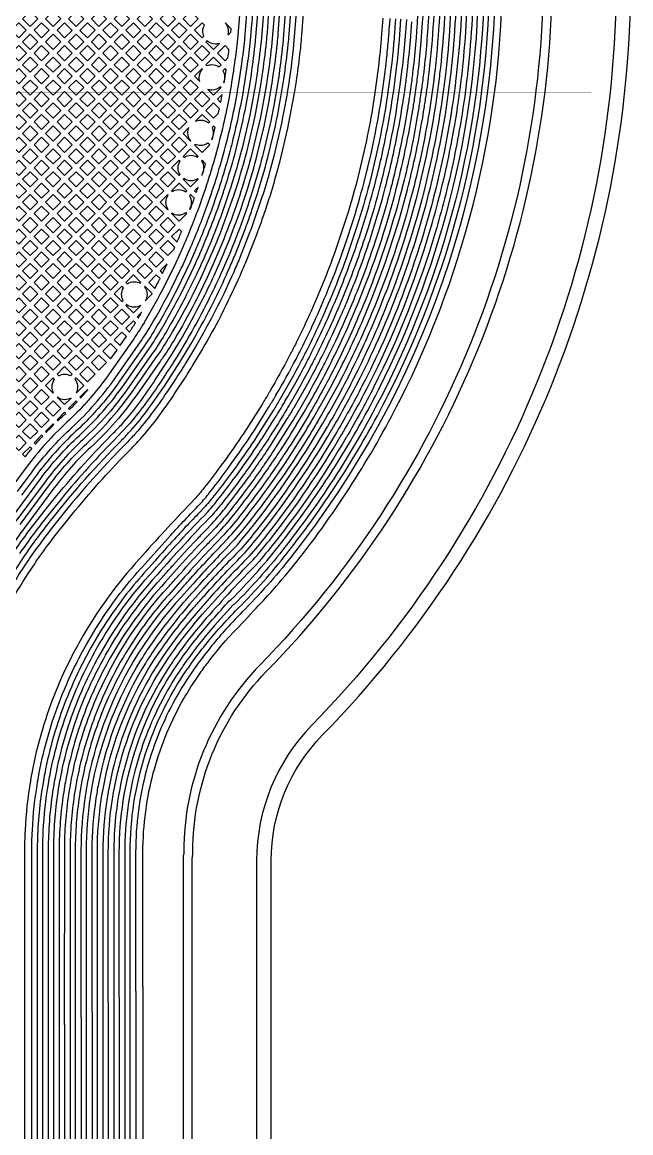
# Model space of a CAD drawing. Extents: x 726 to 4465, y 139 to 737.
# Drawn here: x 3907.28 to 3915.77, y 359.34 to 374.83 of the extents above; entities that cross this region are included whole.
import ezdxf

# ---------------------------------------------------------------- set-up
doc = ezdxf.new("R2010")
doc.units = 0
for name, color, linetype in [('bak_bak_ttr1-bcq6716', 11, 'Continuous'), ('bak_outline', 11, 'Continuous'), ('quyukuang', 9, 'Continuous')]:
    doc.layers.add(name, color=color, linetype=linetype)

msp = doc.modelspace()

# ---------------------------------------------------------------- linework, layer by layer
at = {"layer": 'bak_bak_ttr1-bcq6716'}
for p, q in [((3909.681, 374.079), (3909.756, 374.004)), ((3910.067, 373.825), (3910.001, 373.759)), ((3910.001, 373.759), (3910.046, 373.714)), ((3909.603, 373.362), (3909.521, 373.28)), ((3909.92, 373.201), (3909.928, 373.193)), ((3909.733, 372.532), (3909.681, 372.481)), ((3909.681, 372.481), (3909.706, 372.455)), ((3909.361, 371.841), (3909.438, 371.764)), ((3909.3, 371.46), (3909.202, 371.362)), ((3909.236, 371.328), (3909.3, 371.46)), ((3909.202, 371.362), (3909.236, 371.328)), ((3909.042, 371.202), (3909.128, 371.116)), ((3908.946, 370.786), (3908.882, 370.722)), ((3908.882, 370.722), (3908.899, 370.706)), ((3908.722, 370.562), (3908.775, 370.509))]:
    msp.add_line(p, q, dxfattribs=at)
for points in [[(3897.355, 342.02), (3897.355, 363.551, -0.202307), (3901.857, 374.221, 0.202316), (3902.371, 375.441), (3902.371, 380.941, 0.202311), (3901.857, 382.161, -0.202307), (3897.355, 392.831), (3897.355, 423.84, -0.414216), (3898.151, 424.636), (3909.751, 424.636, -0.414216), (3910.548, 423.84), (3910.548, 393.246, 0.196007), (3911.319, 391.356, -0.196002), (3915.564, 380.941), (3915.564, 375.441, -0.196002), (3911.319, 365.026, 0.196006), (3910.548, 363.136), (3910.548, 342.02, -0.414217), (3909.751, 341.223), (3898.151, 341.223, -0.414217)], [(3909.681, 374.719), (3909.787, 374.613), (3909.811, 374.636, -0.097352), (3909.798, 374.704, -0.128775), (3909.821, 374.791), (3909.787, 374.824)], [(3910.001, 374.399), (3910.107, 374.293), (3910.147, 374.333, 0.002765), (3910.162, 374.45), (3910.107, 374.505)], [(3909.841, 374.239), (3909.854, 374.226, -0.101207), (3909.924, 374.24, -0.149417), (3910.024, 374.21), (3910.053, 374.239), (3909.947, 374.345)], [(3909.866, 373.894), (3909.947, 373.813), (3910.053, 373.919), (3910.043, 373.93, -0.184495), (3909.924, 373.884, -0.083196)], [(3909.841, 373.6), (3909.947, 373.494), (3910.014, 373.561, 0.001855), (3910.028, 373.624), (3910.028, 373.624), (3910.028, 373.625), (3909.947, 373.705)], [(3909.693, 373.451, -0.105619), (3909.766, 373.467, -0.175079), (3909.879, 373.426), (3909.893, 373.44), (3909.787, 373.546)], [(3909.681, 373.12), (3909.787, 373.014), (3909.893, 373.12), (3909.869, 373.144, -0.155976), (3909.766, 373.111, -0.111026), (3909.69, 373.128)], [(3909.521, 372.96), (3909.535, 372.946, -0.143883), (3909.631, 372.975, -0.135419), (3909.722, 372.95), (3909.733, 372.96), (3909.627, 373.066)], [(3909.361, 372.8), (3909.467, 372.694), (3909.479, 372.706, -0.135416), (3909.453, 372.797, -0.142831), (3909.481, 372.892), (3909.467, 372.906)], [(3909.521, 372.641), (3909.627, 372.535), (3909.733, 372.641), (3909.727, 372.647, -0.142832), (3909.631, 372.619, -0.151258), (3909.531, 372.65)], [(3909.361, 372.481), (3909.37, 372.472, -0.131965), (3909.459, 372.496, -0.148891), (3909.558, 372.466), (3909.573, 372.481), (3909.467, 372.587)], [(3909.201, 372.321), (3909.307, 372.215), (3909.312, 372.219, -0.148884), (3909.282, 372.318, -0.154665), (3909.314, 372.421), (3909.308, 372.427)], [(3909.361, 372.161), (3909.467, 372.055), (3909.573, 372.161), (3909.562, 372.173, -0.154667), (3909.459, 372.14, -0.137811), (3909.367, 372.166)], [(3909.202, 371.681), (3909.308, 371.575), (3909.393, 371.66, 0.000909), (3909.405, 371.689), (3909.308, 371.787)], [(3908.722, 371.202), (3908.743, 371.181, -0.147835), (3908.842, 371.211, -0.119681), (3908.923, 371.191), (3908.934, 371.202), (3908.828, 371.308)], [(3908.562, 371.042), (3908.668, 370.936), (3908.684, 370.951, -0.119671), (3908.664, 371.033, -0.138868), (3908.69, 371.126), (3908.668, 371.148)], [(3907.763, 369.923), (3907.787, 369.899, -0.125575), (3907.872, 369.921, -0.118871), (3907.953, 369.901), (3907.975, 369.923), (3907.869, 370.029)], [(3907.603, 369.763), (3907.709, 369.657), (3907.714, 369.662, -0.118871), (3907.694, 369.743, -0.160967), (3907.729, 369.849), (3907.709, 369.869)], [(3908.012, 369.853, -0.167502), (3908.05, 369.743, -0.12557), (3908.028, 369.658), (3908.029, 369.657), (3908.135, 369.763), (3908.029, 369.869)], [(3908.083, 369.603), (3908.094, 369.592, 0.007083), (3908.171, 369.679, -0.022383), (3908.174, 369.682, 0.001915), (3908.193, 369.705), (3908.189, 369.709)], [(3907.923, 369.443), (3907.938, 369.428, 0.00916), (3908.043, 369.536), (3908.029, 369.549)], [(3907.763, 369.284), (3907.774, 369.272, -0.004327), (3907.833, 369.328), (3907.833, 369.328, 0.004236), (3907.884, 369.375), (3907.869, 369.39)], [(3907.603, 369.124), (3907.615, 369.112, -0.008015), (3907.72, 369.219), (3907.709, 369.23)], [(3907.443, 368.964), (3907.463, 368.944, -0.008028), (3907.563, 369.057), (3907.549, 369.07)], [(3907.283, 368.804), (3907.319, 368.769, -0.00805), (3907.413, 368.886), (3907.389, 368.91)]]:
    msp.add_lwpolyline(points, format="xyb", close=True, dxfattribs=at)
for points in [[(3912.81, 375.568, -0.015152), (3912.788, 374.833, -0.004462), (3912.772, 374.617, -0.009465), (3912.772, 374.616), (3912.769, 374.57, -0.008556), (3912.728, 374.157, -0.004539), (3912.7, 373.939, -0.029095), (3912.699, 373.934, -0.002865), (3912.68, 373.797, -0.00279), (3912.652, 373.618, -0.013355), (3912.53, 372.981, -0.008858), (3912.432, 372.562, 0.005601), (3912.429, 372.553), (3912.417, 372.504, -0.013189), (3912.239, 371.889), (3912.198, 371.764, -0.017204), (3911.91, 370.98, -0.035785), (3911.907, 370.975, -0.014458), (3911.907, 370.973), (3911.77, 370.652, -0.012128), (3911.519, 370.119, -0.00332), (3911.435, 369.957, -0.012317), (3911.144, 369.43, -0.057104), (3911.14, 369.423, 0.008551), (3911.135, 369.415, -0.013947), (3911.135, 369.414, -0.003739), (3911.041, 369.257), (3910.813, 368.897, -0.012464), (3910.467, 368.397, -0.026287), (3910.464, 368.393), (3910.436, 368.356, -0.008284), (3910.191, 368.034, -0.019266), (3909.979, 367.784), (3909.767, 367.561, 0.006851), (3909.432, 367.199), (3909.274, 367.021, 0.057983), (3908.505, 365.963, 0.034321), (3908.172, 365.262, 0.046289), (3907.891, 364.294, 0.006482), (3907.869, 364.172, 0.036438), (3907.794, 363.381, 0.006071), (3907.792, 363.27, -0.016529), (3907.792, 363.268, 0.014228), (3907.792, 363.261), (3907.793, 345.302, 0.127034)], [(3907.869, 345.349), (3907.871, 360.843, -0.107133), (3907.868, 360.858), (3907.87, 363.382, -0.036344), (3907.945, 364.16, -0.006463), (3907.966, 364.279, -0.046301), (3908.243, 365.234, -0.092553), (3909.331, 366.97, -0.002778), (3909.463, 367.119), (3909.489, 367.148, -0.006863), (3909.823, 367.509, -0.002511), (3909.947, 367.639), (3910.035, 367.733, 0.019266), (3910.251, 367.986, 0.008333), (3910.499, 368.312, -0.017418), (3910.501, 368.314), (3910.53, 368.354, 0.012395), (3910.877, 368.855), (3910.884, 368.866, 0.008349), (3911.103, 369.213, -0.022964), (3911.105, 369.216, -0.0155), (3911.106, 369.218), (3911.212, 369.394, 0.014907), (3911.563, 370.037), (3911.587, 370.086, 0.019308), (3911.977, 370.945, -0.029001), (3911.979, 370.948, -0.017088), (3911.98, 370.951, 0.033121), (3912.491, 372.485), (3912.506, 372.544, 0.008845), (3912.605, 372.965, 0.013351), (3912.727, 373.606, 0.002791), (3912.755, 373.786, 0.002775), (3912.774, 373.92, -0.013007), (3912.774, 373.921, 0.01551), (3912.775, 373.928, 0.004533), (3912.803, 374.148, 0.008561), (3912.845, 374.564), (3912.864, 374.828, 0.015144), (3912.886, 375.568)], [(3912.962, 375.568, -0.01515), (3912.94, 374.823, -0.004407), (3912.924, 374.608, -0.0245), (3912.924, 374.604), (3912.921, 374.557, -0.008561), (3912.879, 374.139, -0.004529), (3912.851, 373.918, -0.012918), (3912.85, 373.909, -0.002764), (3912.83, 373.775, -0.002795), (3912.802, 373.593, -0.013351), (3912.68, 372.948, -0.008842), (3912.58, 372.525, -0.016832), (3912.579, 372.523, -0.021969), (3912.578, 372.52, 0.005393), (3912.577, 372.515), (3912.564, 372.466, -0.033121), (3912.051, 370.922, -0.030094), (3912.049, 370.918, -0.018103), (3912.048, 370.915), (3912.011, 370.826, -0.018448), (3911.631, 370.003, -0.014922), (3911.277, 369.355, -0.027769), (3911.275, 369.351), (3911.168, 369.173, -0.008609), (3910.941, 368.813, -0.012395), (3910.592, 368.309, -0.018167), (3910.59, 368.307, -0.021866), (3910.589, 368.305), (3910.56, 368.266, -0.008325), (3910.311, 367.939, -0.019252), (3910.091, 367.681), (3909.878, 367.456, 0.006858), (3909.545, 367.097), (3909.388, 366.919, 0.036274), (3908.891, 366.295, 0.056135), (3908.314, 365.206, 0.04628), (3908.041, 364.265, 0.006477), (3908.02, 364.147, 0.036417), (3907.946, 363.379, 0.006657), (3907.945, 363.261), (3907.945, 360.869, -0.089592), (3907.947, 360.855), (3907.945, 345.349, 0.115106)], [(3908.021, 345.394), (3908.023, 360.926, -0.092239), (3908.021, 360.94), (3908.023, 363.377, -0.036446), (3908.095, 364.135, -0.00649), (3908.116, 364.25, -0.046294), (3908.385, 365.178, -0.092642), (3909.445, 366.868, -0.0028), (3909.576, 367.017), (3909.602, 367.045, -0.009398), (3910.058, 367.534), (3910.147, 367.629, 0.019278), (3910.371, 367.892, 0.030507), (3911.237, 369.138, 0.004463), (3911.341, 369.313, 0.01522), (3911.704, 369.978), (3911.724, 370.017, 0.017329), (3912.081, 370.797), (3912.12, 370.891, 0.034218), (3912.651, 372.497, -0.023225), (3912.652, 372.5, -0.016107), (3912.653, 372.503, 0.008923), (3912.754, 372.932, 0.013353), (3912.878, 373.581, 0.002794), (3912.906, 373.764, 0.006777), (3912.951, 374.096), (3912.955, 374.129, 0.029136), (3913.039, 375.568)], [(3913.115, 375.568, -0.029822), (3913.026, 374.086, -0.010508), (3912.953, 373.569, -0.022269), (3912.727, 372.484, -0.023751), (3912.726, 372.48, -0.01662), (3912.725, 372.478, -0.036288), (3912.152, 370.767, -0.017329), (3911.792, 369.983), (3911.772, 369.943, -0.015223), (3911.406, 369.274, -0.004459), (3911.302, 369.099, -0.03051), (3910.431, 367.845, -0.019263), (3910.203, 367.578), (3910.113, 367.481, 0.009405), (3909.658, 366.994), (3909.501, 366.817, 0.092665), (3908.456, 365.151, 0.046294), (3908.19, 364.236, 0.006508), (3908.17, 364.122, 0.036471), (3908.099, 363.375, 0.006657), (3908.097, 363.261), (3908.097, 360.952, -0.092239), (3908.099, 360.938), (3908.098, 345.394, 0.100961)], [(3908.176, 345.459), (3908.176, 361.008, -0.087429), (3908.173, 361.021), (3908.175, 363.373, -0.036512), (3908.245, 364.11, -0.006499), (3908.265, 364.222, -0.091019), (3908.932, 365.93, -0.012225), (3908.937, 365.937, -0.016021), (3909.117, 366.208, -0.025319), (3909.559, 366.768, -0.002805), (3909.69, 366.915), (3909.715, 366.943, -0.011574), (3910.275, 367.537, 0.010288), (3910.49, 367.797, 0.034452), (3911.468, 369.229), (3911.471, 369.233, 0.01529), (3911.84, 369.909), (3911.86, 369.949, 0.019399), (3912.262, 370.834, 0.033169), (3912.786, 372.408), (3912.801, 372.465, 0.03278), (3913.102, 374.078), (3913.106, 374.111, 0.014011), (3913.168, 374.81, 0.015131), (3913.191, 375.567)], [(3913.267, 375.567, -0.015133), (3913.244, 374.805, -0.014007), (3913.182, 374.102), (3913.178, 374.068, -0.03278), (3912.874, 372.446), (3912.86, 372.389, -0.033173), (3912.332, 370.805, -0.019395), (3911.928, 369.915), (3911.908, 369.875, -0.015311), (3911.536, 369.193, -0.016182), (3911.535, 369.192), (3911.532, 369.187, -0.034362), (3910.55, 367.75, -0.010326), (3910.332, 367.486, -0.019082), (3910.33, 367.484, 0.011589), (3909.771, 366.892), (3909.617, 366.717, 0.025322), (3909.179, 366.163, 0.01606), (3909.001, 365.896, -0.016532), (3909, 365.894, 0.013726), (3908.997, 365.889, 0.091012), (3908.34, 364.207, 0.006499), (3908.321, 364.097, 0.036529), (3908.251, 363.371, 0.006659), (3908.25, 363.261), (3908.25, 361.033, -0.087422), (3908.252, 361.02), (3908.252, 345.459, 0.110055)], [(3908.328, 345.752), (3908.328, 361.085, -0.082431), (3908.326, 361.098), (3908.326, 363.253, -0.155733), (3909.242, 366.119, -0.025332), (3909.674, 366.667, -0.002804), (3909.804, 366.814), (3909.828, 366.841, -0.011647), (3910.387, 367.433, 0.010451), (3910.61, 367.703, 0.034357), (3911.598, 369.148, -0.027137), (3911.6, 369.151, -0.019218), (3911.601, 369.154, 0.015342), (3911.976, 369.84), (3911.997, 369.881, 0.052584), (3912.933, 372.37), (3912.948, 372.427, 0.032788), (3913.253, 374.059), (3913.257, 374.093, 0.01402), (3913.32, 374.801, 0.015124), (3913.343, 375.567)], [(3913.42, 375.567, -0.015128), (3913.396, 374.796, -0.014017), (3913.333, 374.084), (3913.329, 374.05, -0.032788), (3913.022, 372.408), (3913.007, 372.351, -0.052594), (3912.065, 369.847), (3912.044, 369.806, -0.015342), (3911.667, 369.115, -0.027163), (3911.665, 369.112, -0.019348), (3911.663, 369.109, -0.034362), (3910.67, 367.655, -0.010474), (3910.444, 367.383, -0.02055), (3910.442, 367.381, 0.011665), (3909.885, 366.79), (3909.732, 366.617, 0.025321), (3909.304, 366.075, 0.155733), (3908.402, 363.253), (3908.402, 361.108, -0.082373), (3908.404, 361.096), (3908.404, 345.752, 0.198862)], [(3908.48, 345.779), (3908.48, 361.156, -0.077087), (3908.479, 361.168), (3908.479, 363.253, -0.155756), (3909.366, 366.031, -0.025308), (3909.789, 366.567, -0.015035), (3910.499, 367.33, 0.010603), (3910.73, 367.608, 0.034528), (3911.734, 369.078, -0.023689), (3911.735, 369.081, 0.015261), (3912.113, 369.772, 0.045467), (3912.971, 371.936, 0.008745), (3913.091, 372.369), (3913.096, 372.389, 0.020176), (3913.312, 373.401, 0.012919), (3913.407, 374.057), (3913.409, 374.075, 0.014032), (3913.472, 374.792, 0.015103), (3913.496, 375.566)], [(3913.572, 375.566, -0.015107), (3913.548, 374.787, -0.014028), (3913.484, 374.066), (3913.482, 374.048, -0.012925), (3913.387, 373.388, -0.020172), (3913.17, 372.37), (3913.164, 372.35, -0.008752), (3913.044, 371.914, -0.045465), (3912.18, 369.738, -0.015255), (3911.801, 369.043, -0.012838), (3911.8, 369.041, -0.023689), (3911.798, 369.038, -0.034501), (3910.789, 367.561, -0.010622), (3910.556, 367.279, -0.020467), (3910.554, 367.277, 0.015054), (3909.846, 366.516, 0.025322), (3909.428, 365.987, 0.004785), (3909.377, 365.913, 0.150866), (3908.555, 363.253), (3908.555, 361.178, -0.077022), (3908.557, 361.166), (3908.557, 345.779, 0.198978)], [(3908.633, 345.779), (3908.633, 361.228, -0.07129), (3908.631, 361.239), (3908.632, 363.253, -0.155731), (3909.49, 365.943, -0.025336), (3909.904, 366.466, -0.005165), (3910.141, 366.73), (3910.167, 366.759, -0.133957), (3910.195, 366.777, 0.028395), (3910.849, 367.514, 0.049868), (3912.249, 369.703, 0.117698), (3913.648, 375.566)], [(3913.724, 375.566, -0.117704), (3912.316, 369.668, -0.049866), (3910.909, 367.466, -0.028738), (3910.241, 366.715, -0.161731), (3910.219, 366.704), (3909.961, 366.416, 0.025334), (3909.552, 365.898, 0.003834), (3909.512, 365.841), (3909.485, 365.802, 0.019173), (3909.3, 365.502, 0.060869), (3908.875, 364.479, 0.068052), (3908.708, 363.253), (3908.707, 361.249, -0.071241), (3908.709, 361.238), (3908.709, 345.779, 0.198994)], [(3908.785, 345.782), (3908.785, 361.302, -0.058153), (3908.784, 361.311), (3908.784, 363.252, -0.077025), (3908.995, 364.614, -0.073837), (3909.576, 365.799, -0.003833), (3909.615, 365.855, -0.025291), (3910.018, 366.365), (3910.029, 366.377, -0.015831), (3910.292, 366.658, -0.01524), (3910.294, 366.659, -0.015016), (3910.295, 366.661, 0.028736), (3910.969, 367.419, 0.049871), (3912.385, 369.634, 0.117695), (3913.801, 375.566)], [(3913.877, 375.566, -0.168857), (3911.028, 367.372, -0.028849), (3910.346, 366.604, 0.015831), (3910.086, 366.327), (3910.076, 366.315, 0.025301), (3909.677, 365.81, 0.003811), (3909.638, 365.756), (3909.609, 365.711, 0.021636), (3909.41, 365.386, 0.058174), (3909.022, 364.438), (3909.013, 364.403, 0.066072), (3908.86, 363.252), (3908.86, 361.318, -0.058153), (3908.861, 361.31), (3908.861, 345.782, 0.198909)], [(3908.963, 345.782), (3908.963, 361.38), (3908.962, 361.38), (3908.962, 363.252, -0.03313), (3909, 363.823, -0.032797), (3909.111, 364.377), (3909.112, 364.377), (3909.121, 364.411, -0.06232), (3909.534, 365.399, -0.017462), (3909.693, 365.654), (3909.76, 365.751, -0.008557), (3909.887, 365.923, -0.016523), (3910.149, 366.243), (3910.174, 366.269, 0.009073), (3910.505, 366.62, 0.011111), (3910.778, 366.914, 0.014312), (3911.109, 367.309, 0.049872), (3912.544, 369.553, 0.117695), (3913.979, 375.566)], [(3914.548, 375.565, -0.196), (3910.592, 365.861, 0.195991), (3909.532, 363.261, -0.055279), (3909.525, 363.2), (3909.522, 363.186), (3909.522, 346.057, 0.020599)], [(3909.65, 346.062), (3909.65, 363.172), (3909.651, 363.177, 0.051925), (3909.659, 363.261, -0.19599), (3910.683, 365.772, 0.196001), (3914.676, 375.565)], [(3906.697, 366.306, -0.041581), (3907.305, 367.378, -0.010975), (3907.494, 367.644, -0.006294), (3907.694, 367.903, -0.028016), (3908.661, 368.996, 0.012464), (3908.795, 369.138, 0.02495), (3909.041, 369.442, 0.009169), (3909.261, 369.755), (3909.499, 370.126), (3909.63, 370.342, 0.01409), (3909.912, 370.859), (3909.937, 370.907, 0.012254), (3910.153, 371.367, 0.005146), (3910.237, 371.563), (3910.383, 371.932, 0.002971), (3910.425, 372.047, 0.004822), (3910.491, 372.236, -0.005724), (3910.501, 372.265), (3910.56, 372.444, 0.012565), (3910.704, 372.944), (3910.809, 373.386), (3910.826, 373.468, 0.0106), (3910.906, 373.9), (3910.927, 374.036, 0.010626), (3910.989, 374.524, 0.003421), (3911.002, 374.664), (3911.025, 374.969, 0.014467)], [(3911.101, 374.965), (3911.064, 374.516, -0.010623), (3911.003, 374.025, -0.013901), (3910.901, 373.453, -0.015671), (3910.899, 373.442, -0.012243), (3910.898, 373.44), (3910.788, 372.965), (3910.742, 372.791, -0.009245), (3910.633, 372.421, -0.015895), (3910.632, 372.419, -0.00899), (3910.632, 372.418), (3910.497, 372.021, -0.002966), (3910.455, 371.906), (3910.308, 371.534, -0.00515), (3910.223, 371.336, -0.012276), (3910.004, 370.872, -0.026679), (3910.002, 370.869), (3909.98, 370.824, -0.014096), (3909.695, 370.304), (3909.56, 370.079, -0.00684), (3909.406, 369.836), (3909.324, 369.712, -0.009176), (3909.102, 369.397, -0.024931), (3908.851, 369.087, -0.012489), (3908.715, 368.942, 0.022375), (3907.937, 368.083), (3907.754, 367.856, 0.006294), (3907.555, 367.598, 0.010986), (3907.368, 367.335, 0.04158), (3906.766, 366.274, 0.014363)], [(3906.858, 366.232, -0.04158), (3907.452, 367.278, -0.004358), (3907.524, 367.381, -0.006642), (3907.637, 367.537, -0.006289), (3907.834, 367.793), (3908.016, 368.018, -0.022388), (3908.787, 368.871, 0.012436), (3908.927, 369.019, 0.024956), (3909.184, 369.336, 0.009181), (3909.409, 369.655), (3909.541, 369.856, 0.004699), (3909.646, 370.025, 0.007408), (3909.651, 370.032, 0.003587), (3909.652, 370.035, 0.00944), (3909.655, 370.039), (3909.783, 370.252, 0.013064), (3910.051, 370.739), (3910.095, 370.827, 0.012277), (3910.316, 371.295, 0.005133), (3910.401, 371.494), (3910.55, 371.87, 0.002969), (3910.593, 371.987, 0.00482), (3910.66, 372.178, -0.006247), (3910.67, 372.207, 0.005013), (3910.67, 372.209), (3910.729, 372.388), (3910.73, 372.39, 0.006119), (3910.804, 372.637, 0.003157), (3910.84, 372.764, 0.003339), (3910.877, 372.9), (3910.984, 373.352), (3911.082, 373.872), (3911.103, 374.01, 0.007999), (3911.152, 374.382, 0.002659), (3911.166, 374.505, 0.00345), (3911.179, 374.649), (3911.203, 374.957, 0.014518)], [(3910.796, 374.98), (3910.761, 374.547, -0.010593), (3910.701, 374.071), (3910.676, 373.914, -0.010166), (3910.601, 373.509, -0.017696), (3910.6, 373.507), (3910.492, 373.039), (3910.483, 373.002, -0.012523), (3910.342, 372.514, -0.026889), (3910.341, 372.51), (3910.329, 372.473, -0.02709), (3909.924, 371.416), (3909.897, 371.355, -0.009216), (3909.736, 371.018, -0.012721), (3909.735, 371.016, 0.013709), (3909.728, 371.003), (3909.714, 370.975, -0.013965), (3909.441, 370.474), (3909.396, 370.397, -0.017075), (3909.229, 370.138, -0.002803), (3909.198, 370.092), (3908.887, 369.649, -0.05341), (3908.23, 368.898, 0.046537), (3907.721, 368.331), (3907.31, 367.779, 0.010905), (3907.116, 367.507, 0.021615)], [(3907.126, 367.915), (3907.537, 368.468, -0.046528), (3908.075, 369.066, 0.053416), (3908.7, 369.78), (3909.02, 370.237, 0.019213), (3909.199, 370.514, 0.015338), (3909.499, 371.057), (3909.635, 371.334, 0.007316), (3909.754, 371.598, -0.016113), (3909.755, 371.6, 0.022547), (3910.085, 372.461, 0.002972), (3910.115, 372.554), (3910.126, 372.589, 0.012339), (3910.262, 373.059), (3910.359, 373.47), (3910.376, 373.552, 0.010264), (3910.451, 373.952, -0.019185), (3910.451, 373.955, -0.028296), (3910.452, 373.959), (3910.475, 374.104, 0.010598), (3910.533, 374.571, -0.019575), (3910.534, 374.574, -0.014812), (3910.534, 374.576, 0.008261), (3910.534, 374.579), (3910.565, 374.945, 0.009925)], [(3910.31, 374.951, -0.003163), (3910.301, 374.83, -0.010628), (3910.301, 374.828, 0.006764), (3910.3, 374.816), (3910.28, 374.597, -0.007693), (3910.24, 374.265, -0.002906), (3910.223, 374.141, -0.0234), (3910.222, 374.137), (3910.199, 373.989, -0.009568), (3910.132, 373.626), (3910.127, 373.604, -0.01177), (3910.032, 373.193), (3910.016, 373.126, -0.022091), (3909.763, 372.31, -0.016415), (3909.522, 371.701, -0.020738), (3909.52, 371.698, -0.025523), (3909.518, 371.693, -0.00709), (3909.405, 371.444), (3909.269, 371.166, -0.015146), (3908.98, 370.644, -0.023428), (3908.977, 370.64, -0.018907), (3908.812, 370.384), (3908.491, 369.927, -0.023632), (3908.248, 369.613, -0.022462), (3908.245, 369.61, -0.010305), (3908.13, 369.48, -0.019194), (3907.902, 369.253, 0.046507), (3907.333, 368.62), (3907.131, 368.348, 0.080348)], [(3907.179, 367.464, -0.010976), (3907.372, 367.735, -0.006296), (3907.575, 367.998), (3907.761, 368.229, -0.022385), (3908.552, 369.103, 0.012413), (3908.681, 369.239, 0.024995), (3908.918, 369.532, 0.009174), (3909.134, 369.841), (3909.363, 370.195, -0.018453), (3909.37, 370.207), (3909.507, 370.435, 0.01365), (3909.776, 370.928), (3909.803, 370.981, 0.009803), (3909.975, 371.342, 0.026073), (3910.374, 372.365), (3910.415, 372.49, 0.012563), (3910.557, 372.983), (3910.656, 373.4, -0.033576), (3910.657, 373.405), (3910.713, 373.686, 0.008428), (3910.771, 374.025), (3910.776, 374.059, 0.01062), (3910.837, 374.539, 0.003398), (3910.85, 374.677), (3910.873, 374.981, 0.004198)], [(3907.212, 368.287), (3907.415, 368.559, -0.046525), (3907.971, 369.178, 0.053421), (3908.575, 369.868), (3908.895, 370.325, 0.019218), (3909.068, 370.592, 0.015238), (3909.361, 371.123), (3909.497, 371.399, 0.007199), (3909.613, 371.655, -0.015155), (3909.614, 371.657, -0.026053), (3909.615, 371.661, 0.016421), (3909.859, 372.276, 0.022117), (3910.115, 373.101), (3910.131, 373.167, 0.011777), (3910.227, 373.583, 0.010259), (3910.3, 373.977), (3910.342, 374.252, 0.007705), (3910.382, 374.586, -0.008927), (3910.383, 374.598), (3910.412, 374.955, 0.009917)], [(3910.948, 374.969), (3910.913, 374.531, -0.010617), (3910.852, 374.048), (3910.788, 373.672, -0.004799), (3910.75, 373.478, -0.015184), (3910.75, 373.476, -0.022617), (3910.749, 373.473), (3910.64, 373.001), (3910.63, 372.964, -0.012596), (3910.487, 372.465), (3910.446, 372.341, -0.026073), (3910.044, 371.311, -0.009825), (3909.87, 370.946, -0.019816), (3909.869, 370.943, 0.017279), (3909.865, 370.936), (3909.844, 370.893, -0.013655), (3909.573, 370.396), (3909.428, 370.156, -0.006756), (3909.278, 369.919), (3909.198, 369.798, -0.009179), (3908.979, 369.487, -0.02359), (3908.752, 369.205), (3908.607, 369.05, 0.022382), (3907.82, 368.18), (3907.634, 367.95, 0.006297), (3907.433, 367.689, 0.010976), (3907.242, 367.421, 0.055742)], [(3907.248, 367.824), (3907.659, 368.377, -0.046553), (3908.178, 368.954, 0.053398), (3908.824, 369.693), (3909.167, 370.181, 0.017064), (3909.33, 370.436, -0.022176), (3909.332, 370.439, -0.010061), (3909.333, 370.44), (3909.375, 370.512, 0.013993), (3909.647, 371.01, -0.019247), (3909.648, 371.013), (3909.668, 371.052, 0.009202), (3909.827, 371.387, 0.026566), (3910.229, 372.413), (3910.27, 372.538, 0.012477), (3910.409, 373.021), (3910.508, 373.437), (3910.526, 373.524, 0.010187), (3910.601, 373.927), (3910.626, 374.082, 0.010599), (3910.685, 374.555, 0.003375), (3910.698, 374.69), (3910.72, 374.986, 0.004288)], [(3910.488, 374.94, -0.003251), (3910.479, 374.813, -0.012023), (3910.478, 374.812, 0.00876), (3910.477, 374.803), (3910.457, 374.578, -0.007699), (3910.417, 374.241, -0.002895), (3910.399, 374.116), (3910.375, 373.964, -0.010265), (3910.301, 373.567, -0.011773), (3910.205, 373.148, 0.004268), (3910.196, 373.113, -0.018644), (3910.196, 373.111), (3910.188, 373.082, -0.022118), (3909.931, 372.25, -0.016421), (3909.685, 371.63, -0.015447), (3909.684, 371.628, -0.026259), (3909.683, 371.625, -0.007199), (3909.566, 371.367), (3909.429, 371.089, -0.015267), (3909.133, 370.553, -0.019191), (3908.958, 370.281), (3908.637, 369.824, -0.034199), (3908.261, 369.359, -0.019215), (3908.023, 369.122, 0.046503), (3907.476, 368.513), (3907.269, 368.236, 0.080351)], [(3910.64, 374.93, -0.003264), (3910.631, 374.801, -0.008483), (3910.63, 374.795, -0.013485), (3910.63, 374.793, -0.016594), (3910.63, 374.79), (3910.609, 374.563, -0.010598), (3910.55, 374.093, -0.01945), (3910.55, 374.09, -0.014897), (3910.549, 374.088), (3910.526, 373.94, -0.010264), (3910.451, 373.536), (3910.344, 373.075), (3910.335, 373.04, -0.012339), (3910.199, 372.566, -0.02323), (3910.198, 372.563, -0.025071), (3910.196, 372.559), (3910.157, 372.437, -0.022504), (3909.826, 371.571, -0.016513), (3909.825, 371.569, -0.007354), (3909.703, 371.301), (3909.567, 371.023, -0.015361), (3909.264, 370.475, -0.019203), (3909.083, 370.194), (3908.762, 369.737, -0.053426), (3908.126, 369.01, 0.046515), (3907.598, 368.422), (3907.187, 367.87, 0.010878)], [(3912.307, 374.89), (3912.287, 374.609, -0.004687), (3912.267, 374.392, -0.010672), (3912.198, 373.848), (3912.175, 373.695, -0.011223), (3912.079, 373.18), (3911.965, 372.686, 0.012762), (3911.961, 372.672), (3911.949, 372.624, -0.012709), (3911.785, 372.055), (3911.634, 371.611), (3911.603, 371.524, -0.020007), (3911.232, 370.636, -0.007127), (3911.088, 370.337, -0.003315), (3911.007, 370.18, -0.012212), (3910.73, 369.679, 0.008415), (3910.722, 369.667, 0.005685), (3910.714, 369.652, -0.003568), (3910.628, 369.509), (3910.402, 369.15, -0.010534), (3910.121, 368.743), (3910.04, 368.632, -0.008029), (3909.812, 368.333, -0.013506), (3909.681, 368.176, 0.006801), (3909.308, 367.783), (3909.27, 367.741, 0.006694), (3908.914, 367.344, 0.057729), (3908.084, 366.2, 0.012319), (3907.942, 365.933, 0.022011), (3907.722, 365.439, 0.046335), (3907.416, 364.384, 0.006317), (3907.393, 364.254), (3907.392, 364.248, 0.029738), (3907.317, 363.559, 0.006626), (3907.311, 363.402, 0.01218), (3907.311, 363.396, 0.005516), (3907.309, 363.284, 0.010206), (3907.309, 363.26, 0.009354), (3907.309, 363.249), (3907.31, 345.264, 0.113614)], [(3907.412, 345.266), (3907.413, 363.393, -0.024452), (3907.413, 363.397, -0.006784), (3907.419, 363.555, -0.029721), (3907.493, 364.231, -0.024189), (3907.493, 364.235, -0.006446), (3907.516, 364.365, -0.046341), (3907.817, 365.402, -0.021996), (3908.034, 365.887, -0.012331), (3908.173, 366.15, -0.021755), (3908.45, 366.596, -0.035986), (3908.991, 367.276), (3909.345, 367.673, -0.007545), (3909.756, 368.107, 0.013696), (3909.892, 368.27, 0.00809), (3910.124, 368.574, -0.029359), (3910.137, 368.592), (3910.204, 368.683, 0.010592), (3910.488, 369.096, -0.020564), (3910.503, 369.119), (3910.715, 369.456, 0.003607), (3910.803, 369.602, -0.006431), (3910.811, 369.616, -0.009299), (3910.817, 369.627, 0.01223), (3911.098, 370.133, 0.003315), (3911.179, 370.291, 0.007144), (3911.325, 370.594, 0.020003), (3911.698, 371.489), (3911.811, 371.81), (3911.882, 372.024, 0.012716), (3912.047, 372.599), (3912.149, 373.021), (3912.179, 373.16, 0.011213), (3912.275, 373.678), (3912.299, 373.833, 0.010678), (3912.368, 374.382, 0.00546), (3912.391, 374.637, -0.012772), (3912.392, 374.647, 0.00357), (3912.404, 374.813), (3912.409, 374.883, 0.014562)], [(3912.485, 374.879), (3912.468, 374.632, -0.005489), (3912.444, 374.374, -0.010675), (3912.375, 373.822), (3912.35, 373.666, -0.01121), (3912.253, 373.145), (3912.136, 372.637, 0.018567), (3912.134, 372.629), (3912.121, 372.58, -0.013154), (3911.948, 371.982), (3911.801, 371.549), (3911.77, 371.463, -0.020008), (3911.394, 370.561, -0.007148), (3911.247, 370.257, -0.003319), (3911.165, 370.098, -0.012471), (3910.877, 369.578, 0.006669), (3910.87, 369.565, -0.012466), (3910.869, 369.564, -0.003623), (3910.78, 369.417), (3910.552, 369.055, -0.01061), (3910.265, 368.639), (3910.186, 368.53, -0.008121), (3909.952, 368.223, -0.01374), (3909.813, 368.056, -0.014577), (3909.811, 368.055, 0.007557), (3909.401, 367.621, 0.005211), (3909.126, 367.315), (3909.047, 367.225, 0.03601), (3908.513, 366.553, 0.021759), (3908.239, 366.113, 0.012331), (3908.102, 365.853, 0.022001), (3907.888, 365.374, 0.046332), (3907.591, 364.35, 0.006422), (3907.569, 364.222, -0.022667), (3907.568, 364.219, 0.036683), (3907.489, 363.395, -0.025193), (3907.489, 363.391, 0.005634), (3907.488, 363.281, -0.013754), (3907.487, 363.279, 0.011009), (3907.487, 363.261, 0.013466), (3907.487, 363.255, -0.017189), (3907.487, 363.252), (3907.488, 345.267, 0.113531)], [(3907.564, 345.301), (3907.566, 363.389, -0.006952), (3907.571, 363.547, -0.029904), (3907.644, 364.209, -0.006493), (3907.666, 364.337, -0.046314), (3907.959, 365.346, -0.034316), (3908.306, 366.075, -0.057877), (3909.104, 367.174, -0.014327), (3909.868, 368.003, 0.013955), (3910.012, 368.176, 0.008244), (3910.251, 368.49, -0.053499), (3910.256, 368.496), (3910.327, 368.594, 0.010677), (3910.617, 369.015, -0.017455), (3910.624, 369.026), (3910.808, 369.316, 0.005142), (3910.936, 369.527, -0.008155), (3910.943, 369.54, -0.012665), (3910.948, 369.548, 0.012269), (3911.233, 370.063, 0.003314), (3911.315, 370.222, 0.00715), (3911.463, 370.529, 0.020015), (3911.841, 371.436, 0.008878), (3911.981, 371.836), (3912.021, 371.959, 0.013156), (3912.195, 372.561), (3912.211, 372.622, 0.007907), (3912.298, 372.988), (3912.308, 373.036, 0.017983), (3912.46, 373.879), (3912.5, 374.184, 0.008542), (3912.54, 374.588), (3912.561, 374.874, 0.014584)], [(3912.637, 374.869), (3912.616, 374.582, -0.008542), (3912.576, 374.175), (3912.548, 373.959), (3912.501, 373.642, -0.013199), (3912.383, 373.02), (3912.372, 372.971, -0.007927), (3912.284, 372.602, 0.004758), (3912.282, 372.592, -0.02884), (3912.281, 372.588), (3912.269, 372.542, -0.013156), (3912.094, 371.936), (3912.053, 371.812, -0.008883), (3911.913, 371.41, -0.020011), (3911.532, 370.497, -0.007158), (3911.383, 370.188, -0.003318), (3911.3, 370.027, -0.012457), (3911.009, 369.502, 0.00945), (3911.001, 369.488, -0.005148), (3910.873, 369.276, -0.006997), (3910.693, 368.991), (3910.682, 368.974, -0.012326), (3910.343, 368.486), (3910.314, 368.446, -0.008286), (3910.071, 368.128, -0.013985), (3909.924, 367.952, -0.014527), (3909.923, 367.951, 0.014359), (3909.161, 367.123, 0.070255), (3908.238, 365.785, 0.022014), (3908.03, 365.318, 0.046313), (3907.741, 364.322, 0.006469), (3907.719, 364.197, -0.012931), (3907.719, 364.195, -0.012265), (3907.718, 364.194, 0.036894), (3907.642, 363.387, -0.025715), (3907.641, 363.383, 0.005741), (3907.64, 363.274, -0.012589), (3907.64, 363.272, 0.010276), (3907.64, 363.262), (3907.64, 345.301, 0.127358)], [(3907.717, 345.302), (3907.718, 363.386, -0.036311), (3907.794, 364.185, -0.006471), (3907.816, 364.308, -0.046296), (3908.101, 365.29, -0.034322), (3908.439, 366, -0.057961), (3909.218, 367.072, -0.002753), (3909.349, 367.221), (3909.375, 367.25, -0.006856), (3909.712, 367.614, -0.002494), (3909.837, 367.744), (3909.923, 367.836, 0.019279), (3910.132, 368.081, 0.008279), (3910.375, 368.401, -0.02151), (3910.377, 368.403), (3910.407, 368.445, 0.012319), (3910.748, 368.936, -0.033641), (3910.751, 368.94), (3910.976, 369.297, 0.003721), (3911.068, 369.452, -0.010066), (3911.075, 369.463, -0.03033), (3911.078, 369.467, -0.008617), (3911.078, 369.468, 0.012342), (3911.368, 369.992, 0.003323), (3911.451, 370.154, 0.012174), (3911.701, 370.685, -0.021796), (3911.703, 370.688, 0.005105), (3911.8, 370.914), (3911.839, 371.009, 0.017204), (3912.126, 371.788), (3912.166, 371.912, 0.013189), (3912.343, 372.523), (3912.358, 372.582, 0.008835), (3912.456, 372.997, 0.013354), (3912.576, 373.63, 0.002787), (3912.604, 373.809, 0.002946), (3912.624, 373.949, -0.029704), (3912.625, 373.953, 0.004447), (3912.652, 374.166, 0.008556), (3912.693, 374.576), (3912.712, 374.838, 0.015145)], [(3910.107, 374.824, -0.188153), (3910.153, 374.704, -0.074804), (3910.146, 374.651)], [(3910.028, 374.534, -0.074803), (3909.976, 374.526, -0.188156), (3909.855, 374.573), (3909.841, 374.559)], [(3909.756, 374.004, -0.083206), (3909.746, 374.062, -0.184489), (3909.792, 374.181), (3909.787, 374.185), (3909.681, 374.079)], [(3910.095, 373.985, 0.000757), (3910.099, 374.01, -0.022638), (3910.1, 374.014), (3910.124, 374.168), (3910.107, 374.185), (3910.076, 374.154)], [(3910.076, 374.154, -0.241785), (3910.088, 373.992), (3910.095, 373.985)], [(3909.521, 373.28), (3909.627, 373.174), (3909.629, 373.176, -0.175082), (3909.588, 373.289, -0.105622), (3909.603, 373.362)], [(3909.928, 373.193), (3909.97, 373.363), (3909.947, 373.386), (3909.926, 373.365, -0.11104), (3909.943, 373.289, -0.130645), (3909.92, 373.201)], [(3909.786, 372.696, 0.004445), (3909.836, 372.858), (3909.787, 372.906), (3909.778, 372.897)], [(3909.778, 372.897, -0.151255), (3909.809, 372.797, -0.143885), (3909.781, 372.701), (3909.786, 372.696)], [(3909.622, 372.22, 0.003366), (3909.667, 372.344), (3909.668, 372.345, 0.000931), (3909.679, 372.375), (3909.627, 372.427), (3909.611, 372.411)], [(3909.611, 372.411, -0.137807), (3909.637, 372.318, -0.131974), (3909.613, 372.229), (3909.622, 372.22)], [(3909.438, 371.764, 0.004107), (3909.501, 371.913), (3909.467, 371.947), (3909.361, 371.841)], [(3909.128, 371.116, 0.002798), (3909.178, 371.212), (3909.184, 371.225, -0.018751), (3909.192, 371.241), (3909.192, 371.242, 0.00317), (3909.2, 371.256), (3909.148, 371.308), (3909.042, 371.202)], [(3908.995, 370.944), (3909.083, 371.031, 0.00057), (3909.09, 371.045), (3908.988, 371.148), (3908.982, 371.142)], [(3908.982, 371.142, -0.166716), (3909.019, 371.033, -0.132343), (3908.995, 370.944)], [(3908.931, 370.879, -0.132339), (3908.842, 370.855, -0.166711), (3908.732, 370.893), (3908.722, 370.882)], [(3908.775, 370.509, 0.009778), (3908.858, 370.639), (3908.828, 370.668), (3908.722, 370.562)], [(3907.96, 369.589, -0.130357), (3907.872, 369.565, -0.162063), (3907.766, 369.601)]]:
    msp.add_lwpolyline(points, format="xyb", dxfattribs=at)
for points in [[(3907.283, 374.878), (3907.389, 374.772), (3907.495, 374.878), (3907.389, 374.984)], [(3907.603, 374.878), (3907.709, 374.772), (3907.815, 374.878), (3907.709, 374.984)], [(3907.923, 374.878), (3908.029, 374.772), (3908.135, 374.878), (3908.029, 374.984)], [(3908.243, 374.878), (3908.348, 374.772), (3908.454, 374.878), (3908.349, 374.984)], [(3908.562, 374.878), (3908.668, 374.772), (3908.774, 374.878), (3908.668, 374.984)], [(3908.882, 374.878), (3908.988, 374.772), (3909.094, 374.878), (3908.988, 374.984)], [(3909.202, 374.878), (3909.308, 374.772), (3909.414, 374.878), (3909.308, 374.984)], [(3909.521, 374.878), (3909.627, 374.772), (3909.733, 374.878), (3909.627, 374.984)], [(3907.124, 374.719), (3907.23, 374.613), (3907.335, 374.719), (3907.23, 374.824)], [(3907.443, 374.719), (3907.549, 374.613), (3907.655, 374.719), (3907.549, 374.825)], [(3907.763, 374.719), (3907.869, 374.613), (3907.975, 374.718), (3907.869, 374.824)], [(3908.083, 374.718), (3908.189, 374.613), (3908.295, 374.719), (3908.189, 374.824)], [(3908.402, 374.719), (3908.508, 374.613), (3908.614, 374.719), (3908.508, 374.825)], [(3908.722, 374.719), (3908.828, 374.613), (3908.934, 374.718), (3908.828, 374.824)], [(3909.042, 374.718), (3909.148, 374.613), (3909.254, 374.719), (3909.148, 374.824)], [(3909.361, 374.719), (3909.467, 374.613), (3909.573, 374.719), (3909.467, 374.825)], [(3907.283, 374.559), (3907.389, 374.453), (3907.495, 374.559), (3907.389, 374.665)], [(3907.603, 374.559), (3907.709, 374.453), (3907.815, 374.559), (3907.709, 374.665)], [(3907.923, 374.559), (3908.029, 374.453), (3908.135, 374.559), (3908.029, 374.665)], [(3908.242, 374.559), (3908.348, 374.453), (3908.454, 374.559), (3908.348, 374.665)], [(3908.562, 374.559), (3908.668, 374.453), (3908.774, 374.559), (3908.668, 374.665)], [(3908.882, 374.559), (3908.988, 374.453), (3909.094, 374.559), (3908.988, 374.665)], [(3909.202, 374.559), (3909.308, 374.453), (3909.414, 374.559), (3909.308, 374.665)], [(3909.521, 374.559), (3909.627, 374.453), (3909.733, 374.559), (3909.627, 374.665)], [(3907.123, 374.399), (3907.229, 374.293), (3907.336, 374.399), (3907.23, 374.505)], [(3907.443, 374.399), (3907.549, 374.293), (3907.655, 374.399), (3907.549, 374.505)], [(3907.763, 374.399), (3907.869, 374.293), (3907.975, 374.399), (3907.869, 374.505)], [(3908.083, 374.399), (3908.189, 374.293), (3908.295, 374.399), (3908.189, 374.505)], [(3908.402, 374.399), (3908.508, 374.293), (3908.614, 374.399), (3908.508, 374.505)], [(3908.722, 374.399), (3908.828, 374.293), (3908.934, 374.399), (3908.828, 374.505)], [(3909.042, 374.399), (3909.148, 374.293), (3909.254, 374.399), (3909.148, 374.505)], [(3909.361, 374.399), (3909.467, 374.293), (3909.573, 374.399), (3909.467, 374.505)], [(3909.681, 374.399), (3909.787, 374.293), (3909.893, 374.399), (3909.787, 374.505)], [(3907.283, 374.239), (3907.389, 374.133), (3907.495, 374.239), (3907.389, 374.345)], [(3907.603, 374.239), (3907.709, 374.133), (3907.815, 374.239), (3907.709, 374.345)], [(3907.923, 374.239), (3908.029, 374.133), (3908.135, 374.239), (3908.029, 374.345)], [(3908.243, 374.239), (3908.349, 374.133), (3908.454, 374.239), (3908.348, 374.345)], [(3908.562, 374.239), (3908.668, 374.133), (3908.774, 374.239), (3908.668, 374.345)], [(3908.882, 374.239), (3908.988, 374.133), (3909.094, 374.239), (3908.988, 374.345)], [(3909.202, 374.239), (3909.308, 374.133), (3909.414, 374.239), (3909.308, 374.345)], [(3909.521, 374.239), (3909.627, 374.133), (3909.733, 374.239), (3909.627, 374.345)], [(3907.124, 374.079), (3907.23, 373.973), (3907.335, 374.079), (3907.229, 374.185)], [(3907.443, 374.079), (3907.549, 373.973), (3907.655, 374.079), (3907.549, 374.185)], [(3907.763, 374.079), (3907.869, 373.973), (3907.975, 374.079), (3907.869, 374.185)], [(3908.083, 374.079), (3908.189, 373.973), (3908.295, 374.079), (3908.189, 374.185)], [(3908.402, 374.079), (3908.508, 373.973), (3908.614, 374.079), (3908.508, 374.185)], [(3908.722, 374.079), (3908.828, 373.973), (3908.934, 374.079), (3908.828, 374.185)], [(3909.042, 374.079), (3909.148, 373.973), (3909.254, 374.079), (3909.148, 374.185)], [(3909.362, 374.079), (3909.467, 373.973), (3909.573, 374.079), (3909.467, 374.185)], [(3907.283, 373.919), (3907.389, 373.813), (3907.495, 373.919), (3907.389, 374.025)], [(3907.603, 373.919), (3907.709, 373.813), (3907.815, 373.919), (3907.709, 374.025)], [(3907.923, 373.919), (3908.029, 373.813), (3908.135, 373.919), (3908.029, 374.025)], [(3908.243, 373.919), (3908.348, 373.813), (3908.454, 373.919), (3908.349, 374.025)], [(3908.562, 373.919), (3908.668, 373.813), (3908.774, 373.919), (3908.668, 374.025)], [(3908.882, 373.919), (3908.988, 373.813), (3909.094, 373.919), (3908.988, 374.025)], [(3909.202, 373.919), (3909.308, 373.813), (3909.414, 373.919), (3909.308, 374.025)], [(3909.521, 373.919), (3909.627, 373.813), (3909.733, 373.919), (3909.627, 374.025)], [(3907.124, 373.759), (3907.23, 373.654), (3907.335, 373.759), (3907.23, 373.865)], [(3907.443, 373.759), (3907.549, 373.653), (3907.655, 373.759), (3907.549, 373.865)], [(3907.763, 373.759), (3907.869, 373.653), (3907.975, 373.759), (3907.869, 373.865)], [(3908.083, 373.759), (3908.189, 373.654), (3908.295, 373.759), (3908.189, 373.865)], [(3908.402, 373.759), (3908.508, 373.653), (3908.614, 373.759), (3908.508, 373.865)], [(3908.722, 373.759), (3908.828, 373.653), (3908.934, 373.759), (3908.828, 373.865)], [(3909.042, 373.759), (3909.148, 373.653), (3909.254, 373.759), (3909.148, 373.865)], [(3909.361, 373.759), (3909.467, 373.653), (3909.573, 373.759), (3909.467, 373.865)], [(3909.681, 373.759), (3909.787, 373.653), (3909.893, 373.759), (3909.787, 373.865)], [(3907.283, 373.6), (3907.389, 373.494), (3907.495, 373.6), (3907.389, 373.706)], [(3907.603, 373.6), (3907.709, 373.494), (3907.815, 373.599), (3907.709, 373.705)], [(3907.923, 373.599), (3908.029, 373.494), (3908.135, 373.6), (3908.029, 373.706)], [(3908.243, 373.6), (3908.349, 373.494), (3908.454, 373.6), (3908.348, 373.706)], [(3908.562, 373.6), (3908.668, 373.494), (3908.774, 373.6), (3908.668, 373.706)], [(3908.882, 373.6), (3908.988, 373.494), (3909.094, 373.6), (3908.988, 373.705)], [(3909.202, 373.6), (3909.308, 373.494), (3909.414, 373.6), (3909.308, 373.706)], [(3909.521, 373.6), (3909.627, 373.494), (3909.733, 373.6), (3909.627, 373.706)], [(3907.124, 373.44), (3907.23, 373.334), (3907.336, 373.44), (3907.23, 373.546)], [(3907.443, 373.44), (3907.549, 373.334), (3907.655, 373.44), (3907.549, 373.546)], [(3907.763, 373.44), (3907.869, 373.334), (3907.975, 373.44), (3907.869, 373.546)], [(3908.083, 373.44), (3908.189, 373.334), (3908.295, 373.44), (3908.189, 373.546)], [(3908.402, 373.44), (3908.508, 373.334), (3908.614, 373.44), (3908.508, 373.546)], [(3908.722, 373.44), (3908.828, 373.334), (3908.934, 373.44), (3908.828, 373.546)], [(3909.042, 373.44), (3909.148, 373.334), (3909.254, 373.44), (3909.148, 373.546)], [(3909.361, 373.44), (3909.467, 373.334), (3909.573, 373.44), (3909.467, 373.546)], [(3907.283, 373.28), (3907.389, 373.174), (3907.495, 373.28), (3907.389, 373.386)], [(3907.603, 373.28), (3907.709, 373.174), (3907.815, 373.28), (3907.709, 373.386)], [(3907.923, 373.28), (3908.029, 373.174), (3908.135, 373.28), (3908.029, 373.386)], [(3908.242, 373.28), (3908.348, 373.174), (3908.455, 373.28), (3908.349, 373.386)], [(3908.562, 373.28), (3908.668, 373.174), (3908.774, 373.28), (3908.668, 373.386)], [(3908.882, 373.28), (3908.988, 373.174), (3909.094, 373.28), (3908.988, 373.386)], [(3909.202, 373.28), (3909.308, 373.174), (3909.414, 373.28), (3909.308, 373.386)], [(3907.124, 373.12), (3907.23, 373.014), (3907.336, 373.12), (3907.23, 373.226)], [(3907.443, 373.12), (3907.549, 373.014), (3907.655, 373.12), (3907.549, 373.226)], [(3907.763, 373.12), (3907.869, 373.014), (3907.975, 373.12), (3907.869, 373.226)], [(3908.083, 373.12), (3908.189, 373.014), (3908.295, 373.12), (3908.189, 373.226)], [(3908.402, 373.12), (3908.508, 373.014), (3908.614, 373.12), (3908.508, 373.226)], [(3908.722, 373.12), (3908.828, 373.014), (3908.934, 373.12), (3908.828, 373.226)], [(3909.042, 373.12), (3909.148, 373.014), (3909.254, 373.12), (3909.148, 373.226)], [(3909.362, 373.12), (3909.467, 373.014), (3909.573, 373.12), (3909.467, 373.226)], [(3907.283, 372.96), (3907.389, 372.854), (3907.495, 372.96), (3907.389, 373.066)], [(3907.603, 372.96), (3907.709, 372.854), (3907.815, 372.96), (3907.709, 373.066)], [(3907.923, 372.96), (3908.029, 372.854), (3908.135, 372.96), (3908.029, 373.066)], [(3908.243, 372.96), (3908.348, 372.854), (3908.454, 372.96), (3908.348, 373.066)], [(3908.562, 372.96), (3908.668, 372.854), (3908.774, 372.96), (3908.668, 373.066)], [(3908.882, 372.96), (3908.988, 372.854), (3909.094, 372.96), (3908.988, 373.066)], [(3909.202, 372.96), (3909.308, 372.854), (3909.414, 372.96), (3909.308, 373.066)], [(3907.124, 372.8), (3907.23, 372.694), (3907.335, 372.8), (3907.23, 372.906)], [(3907.443, 372.8), (3907.549, 372.694), (3907.655, 372.8), (3907.549, 372.906)], [(3907.763, 372.8), (3907.869, 372.694), (3907.975, 372.8), (3907.869, 372.906)], [(3908.083, 372.8), (3908.189, 372.694), (3908.295, 372.8), (3908.189, 372.906)], [(3908.402, 372.8), (3908.508, 372.694), (3908.614, 372.8), (3908.508, 372.906)], [(3908.722, 372.8), (3908.828, 372.694), (3908.934, 372.8), (3908.828, 372.906)], [(3909.042, 372.8), (3909.148, 372.694), (3909.254, 372.8), (3909.148, 372.906)], [(3907.283, 372.641), (3907.389, 372.535), (3907.495, 372.64), (3907.389, 372.746)], [(3907.603, 372.64), (3907.709, 372.534), (3907.815, 372.64), (3907.709, 372.746)], [(3907.923, 372.64), (3908.029, 372.535), (3908.135, 372.641), (3908.029, 372.746)], [(3908.243, 372.641), (3908.349, 372.535), (3908.454, 372.64), (3908.348, 372.746)], [(3908.562, 372.64), (3908.668, 372.534), (3908.774, 372.64), (3908.668, 372.746)], [(3908.882, 372.64), (3908.988, 372.534), (3909.094, 372.641), (3908.988, 372.746)], [(3909.202, 372.641), (3909.308, 372.535), (3909.413, 372.641), (3909.308, 372.746)], [(3907.124, 372.481), (3907.23, 372.375), (3907.336, 372.481), (3907.23, 372.587)], [(3907.443, 372.481), (3907.549, 372.375), (3907.655, 372.481), (3907.549, 372.587)], [(3907.763, 372.481), (3907.869, 372.375), (3907.975, 372.481), (3907.869, 372.587)], [(3908.083, 372.481), (3908.189, 372.375), (3908.295, 372.481), (3908.189, 372.587)], [(3908.402, 372.481), (3908.508, 372.375), (3908.614, 372.481), (3908.508, 372.587)], [(3908.722, 372.481), (3908.828, 372.375), (3908.934, 372.481), (3908.828, 372.586)], [(3909.042, 372.481), (3909.148, 372.375), (3909.254, 372.481), (3909.148, 372.587)], [(3907.283, 372.321), (3907.389, 372.215), (3907.495, 372.321), (3907.389, 372.427)], [(3907.603, 372.321), (3907.709, 372.215), (3907.815, 372.321), (3907.709, 372.427)], [(3907.923, 372.321), (3908.029, 372.215), (3908.135, 372.321), (3908.029, 372.427)], [(3908.243, 372.321), (3908.349, 372.215), (3908.455, 372.321), (3908.349, 372.427)], [(3908.562, 372.321), (3908.668, 372.215), (3908.774, 372.321), (3908.668, 372.427)], [(3908.882, 372.321), (3908.988, 372.215), (3909.094, 372.321), (3908.988, 372.427)], [(3907.124, 372.161), (3907.23, 372.055), (3907.336, 372.161), (3907.23, 372.267)], [(3907.443, 372.161), (3907.549, 372.055), (3907.655, 372.161), (3907.549, 372.267)], [(3907.763, 372.161), (3907.869, 372.055), (3907.975, 372.161), (3907.869, 372.267)], [(3908.083, 372.161), (3908.189, 372.055), (3908.295, 372.161), (3908.189, 372.267)], [(3908.402, 372.161), (3908.508, 372.055), (3908.614, 372.161), (3908.508, 372.267)], [(3908.722, 372.161), (3908.828, 372.055), (3908.934, 372.161), (3908.828, 372.267)], [(3909.042, 372.161), (3909.148, 372.055), (3909.254, 372.161), (3909.148, 372.267)], [(3907.283, 372.001), (3907.389, 371.895), (3907.495, 372.001), (3907.389, 372.107)], [(3907.603, 372.001), (3907.709, 371.895), (3907.815, 372.001), (3907.709, 372.107)], [(3907.923, 372.001), (3908.029, 371.895), (3908.135, 372.001), (3908.029, 372.107)], [(3908.243, 372.001), (3908.348, 371.895), (3908.454, 372.001), (3908.349, 372.107)], [(3908.562, 372.001), (3908.668, 371.895), (3908.774, 372.001), (3908.668, 372.107)], [(3908.882, 372.001), (3908.988, 371.895), (3909.094, 372.001), (3908.988, 372.107)], [(3909.202, 372.001), (3909.308, 371.895), (3909.413, 372.001), (3909.307, 372.107)], [(3907.124, 371.841), (3907.23, 371.735), (3907.335, 371.841), (3907.23, 371.947)], [(3907.443, 371.841), (3907.549, 371.735), (3907.655, 371.841), (3907.549, 371.947)], [(3907.763, 371.841), (3907.869, 371.735), (3907.975, 371.841), (3907.869, 371.947)], [(3908.083, 371.841), (3908.189, 371.735), (3908.295, 371.841), (3908.189, 371.947)], [(3908.402, 371.841), (3908.508, 371.735), (3908.614, 371.841), (3908.508, 371.947)], [(3908.722, 371.841), (3908.828, 371.735), (3908.934, 371.841), (3908.828, 371.947)], [(3909.042, 371.841), (3909.148, 371.735), (3909.254, 371.841), (3909.148, 371.947)], [(3907.283, 371.681), (3907.389, 371.575), (3907.495, 371.681), (3907.389, 371.787)], [(3907.603, 371.681), (3907.709, 371.575), (3907.815, 371.681), (3907.709, 371.787)], [(3907.923, 371.681), (3908.029, 371.575), (3908.135, 371.681), (3908.029, 371.787)], [(3908.243, 371.681), (3908.348, 371.576), (3908.454, 371.681), (3908.348, 371.787)], [(3908.562, 371.681), (3908.668, 371.575), (3908.774, 371.681), (3908.668, 371.787)], [(3908.882, 371.681), (3908.988, 371.575), (3909.094, 371.681), (3908.988, 371.787)], [(3907.124, 371.522), (3907.23, 371.416), (3907.336, 371.522), (3907.23, 371.628)], [(3907.443, 371.522), (3907.549, 371.416), (3907.655, 371.521), (3907.549, 371.627)], [(3907.763, 371.521), (3907.869, 371.416), (3907.975, 371.522), (3907.869, 371.627)], [(3908.083, 371.522), (3908.189, 371.416), (3908.295, 371.522), (3908.189, 371.628)], [(3908.402, 371.522), (3908.508, 371.416), (3908.614, 371.522), (3908.508, 371.628)], [(3908.722, 371.522), (3908.828, 371.416), (3908.934, 371.522), (3908.828, 371.628)], [(3909.042, 371.522), (3909.148, 371.416), (3909.254, 371.522), (3909.148, 371.628)], [(3907.283, 371.362), (3907.389, 371.256), (3907.495, 371.362), (3907.389, 371.468)], [(3907.603, 371.362), (3907.709, 371.256), (3907.815, 371.362), (3907.709, 371.468)], [(3907.923, 371.362), (3908.029, 371.256), (3908.135, 371.362), (3908.029, 371.468)], [(3908.242, 371.362), (3908.348, 371.256), (3908.454, 371.362), (3908.348, 371.468)], [(3908.562, 371.362), (3908.668, 371.256), (3908.774, 371.362), (3908.668, 371.468)], [(3908.882, 371.362), (3908.988, 371.256), (3909.094, 371.362), (3908.988, 371.468)], [(3907.124, 371.202), (3907.23, 371.096), (3907.336, 371.202), (3907.23, 371.308)], [(3907.443, 371.202), (3907.549, 371.096), (3907.655, 371.202), (3907.549, 371.308)], [(3907.763, 371.202), (3907.869, 371.096), (3907.975, 371.202), (3907.869, 371.308)], [(3908.083, 371.202), (3908.189, 371.096), (3908.295, 371.202), (3908.189, 371.308)], [(3908.402, 371.202), (3908.508, 371.096), (3908.614, 371.202), (3908.508, 371.308)], [(3907.283, 371.042), (3907.389, 370.936), (3907.495, 371.042), (3907.389, 371.148)], [(3907.603, 371.042), (3907.709, 370.936), (3907.815, 371.042), (3907.709, 371.148)], [(3907.923, 371.042), (3908.029, 370.936), (3908.135, 371.042), (3908.029, 371.148)], [(3908.242, 371.042), (3908.348, 370.936), (3908.454, 371.042), (3908.348, 371.148)], [(3907.124, 370.882), (3907.23, 370.776), (3907.335, 370.882), (3907.23, 370.988)], [(3907.443, 370.882), (3907.549, 370.776), (3907.655, 370.882), (3907.549, 370.988)], [(3907.763, 370.882), (3907.869, 370.776), (3907.975, 370.882), (3907.869, 370.988)], [(3908.083, 370.882), (3908.189, 370.776), (3908.295, 370.882), (3908.189, 370.988)], [(3908.402, 370.882), (3908.508, 370.776), (3908.614, 370.882), (3908.508, 370.988)], [(3907.283, 370.722), (3907.389, 370.616), (3907.495, 370.722), (3907.389, 370.828)], [(3907.603, 370.722), (3907.709, 370.616), (3907.815, 370.722), (3907.709, 370.828)], [(3907.923, 370.722), (3908.029, 370.616), (3908.135, 370.722), (3908.029, 370.828)], [(3908.243, 370.722), (3908.349, 370.616), (3908.454, 370.722), (3908.348, 370.828)], [(3908.562, 370.722), (3908.668, 370.616), (3908.774, 370.722), (3908.668, 370.828)], [(3907.124, 370.562), (3907.229, 370.457), (3907.335, 370.563), (3907.23, 370.668)], [(3907.443, 370.563), (3907.549, 370.457), (3907.655, 370.562), (3907.549, 370.668)], [(3907.763, 370.562), (3907.869, 370.456), (3907.975, 370.562), (3907.869, 370.668)], [(3908.083, 370.562), (3908.189, 370.456), (3908.295, 370.562), (3908.189, 370.668)], [(3908.402, 370.562), (3908.508, 370.457), (3908.614, 370.562), (3908.508, 370.668)], [(3907.283, 370.403), (3907.389, 370.297), (3907.495, 370.403), (3907.389, 370.509)], [(3907.603, 370.403), (3907.709, 370.297), (3907.815, 370.403), (3907.709, 370.509)], [(3907.923, 370.403), (3908.029, 370.297), (3908.135, 370.403), (3908.029, 370.509)], [(3908.243, 370.403), (3908.348, 370.297), (3908.454, 370.403), (3908.349, 370.509)], [(3908.562, 370.403), (3908.644, 370.321), (3908.729, 370.442), (3908.729, 370.442), (3908.731, 370.445), (3908.668, 370.509)], [(3907.123, 370.243), (3907.229, 370.137), (3907.335, 370.243), (3907.229, 370.349)], [(3907.443, 370.243), (3907.549, 370.137), (3907.655, 370.243), (3907.549, 370.349)], [(3907.763, 370.243), (3907.869, 370.137), (3907.975, 370.243), (3907.869, 370.349)], [(3908.083, 370.243), (3908.189, 370.137), (3908.295, 370.243), (3908.189, 370.349)], [(3908.402, 370.243), (3908.508, 370.137), (3908.53, 370.159), (3908.6, 370.258), (3908.508, 370.349)], [(3907.283, 370.083), (3907.389, 369.977), (3907.495, 370.083), (3907.389, 370.189)], [(3907.603, 370.083), (3907.709, 369.977), (3907.815, 370.083), (3907.709, 370.189)], [(3907.923, 370.083), (3908.029, 369.977), (3908.135, 370.083), (3908.029, 370.189)], [(3908.242, 370.083), (3908.348, 369.977), (3908.454, 370.083), (3908.348, 370.189)], [(3907.124, 369.923), (3907.23, 369.817), (3907.335, 369.923), (3907.229, 370.029)], [(3907.443, 369.923), (3907.549, 369.817), (3907.655, 369.923), (3907.549, 370.029)], [(3908.083, 369.923), (3908.189, 369.817), (3908.295, 369.923), (3908.189, 370.029)], [(3907.283, 369.763), (3907.389, 369.657), (3907.495, 369.763), (3907.389, 369.869)], [(3907.124, 369.603), (3907.23, 369.497), (3907.336, 369.603), (3907.23, 369.709)], [(3907.443, 369.603), (3907.549, 369.497), (3907.655, 369.603), (3907.549, 369.709)], [(3907.283, 369.443), (3907.389, 369.338), (3907.495, 369.444), (3907.389, 369.549)], [(3907.603, 369.444), (3907.709, 369.338), (3907.815, 369.443), (3907.709, 369.549)], [(3907.124, 369.284), (3907.229, 369.178), (3907.335, 369.284), (3907.23, 369.39)], [(3907.443, 369.284), (3907.549, 369.178), (3907.655, 369.284), (3907.549, 369.39)], [(3907.283, 369.124), (3907.389, 369.018), (3907.495, 369.124), (3907.389, 369.23)], [(3907.124, 368.964), (3907.23, 368.858), (3907.335, 368.964), (3907.229, 369.07)]]:
    msp.add_lwpolyline(points, close=True, dxfattribs=at)
for points in [[(3910.146, 374.651), (3910.188, 374.693), (3910.192, 374.733), (3910.192, 374.739), (3910.107, 374.824), (3910.107, 374.824)], [(3909.841, 374.559), (3909.947, 374.453), (3910.028, 374.534)], [(3908.722, 370.882), (3908.828, 370.776), (3908.931, 370.879)], [(3907.766, 369.601), (3907.869, 369.497), (3907.96, 369.589)]]:
    msp.add_lwpolyline(points, dxfattribs=at)
for centre, radius, start, end in [((3900.663, 375.558), 9.562, 348.8817, 349.5585), ((3900.662, 375.578), 9.568, 340.954, 341.4409), ((3900.501, 375.674), 9.757, 329.3891, 329.9377)]:
    msp.add_arc(centre, radius, start, end, dxfattribs=at)
at = {"layer": 'bak_outline'}
msp.add_lwpolyline([(3909.751, 424.84), (3898.151, 424.84, 0.414215), (3897.151, 423.84), (3897.151, 392.832, 0.202312), (3901.715, 382.016, -0.202309), (3902.168, 380.941), (3902.168, 375.441, -0.202309), (3901.715, 374.367, 0.202312), (3897.151, 363.551), (3897.151, 342.02, 0.414215), (3898.151, 341.02), (3909.751, 341.02, 0.414215), (3910.751, 342.02), (3910.751, 363.136, -0.196013), (3911.464, 364.884, 0.196007), (3915.768, 375.441), (3915.768, 380.941, 0.196007), (3911.464, 391.498, -0.196013), (3910.751, 393.246), (3910.751, 423.84, 0.414215)], format="xyb", close=True, dxfattribs=at)
at = {"layer": 'quyukuang', "const_width": 0.001}
msp.add_lwpolyline([(3902.926, 373.856), (3902.926, 380.131), (3915.216, 380.131), (3915.216, 373.856)], close=True, dxfattribs=at)

doc.saveas('drawing.dxf')
